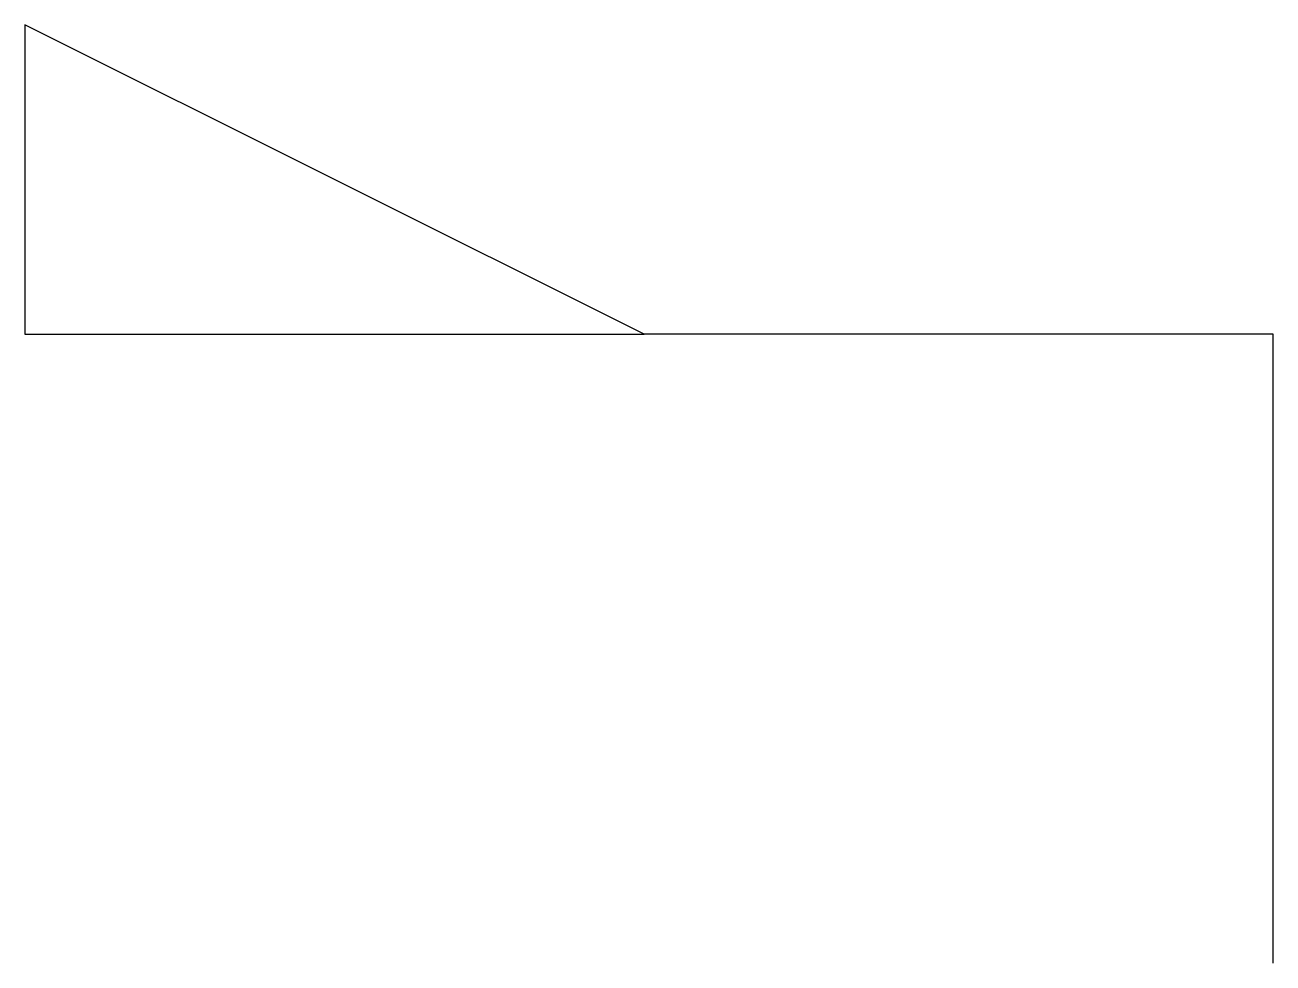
# Model space of a CAD drawing. Extents: x 0 to 2000, y -1008 to 496.
import ezdxf

# ---------------------------------------------------------------- set-up
doc = ezdxf.new("R2010")
doc.units = 0

msp = doc.modelspace()

# ---------------------------------------------------------------- linework, layer by layer
for p, q in [((2000, 0), (992, 0)), ((2000, -1008), (2000, 0))]:
    msp.add_line(p, q)
msp.add_3dface([(992, 0), (0, 496), (0, 0)])

doc.saveas('drawing.dxf')
